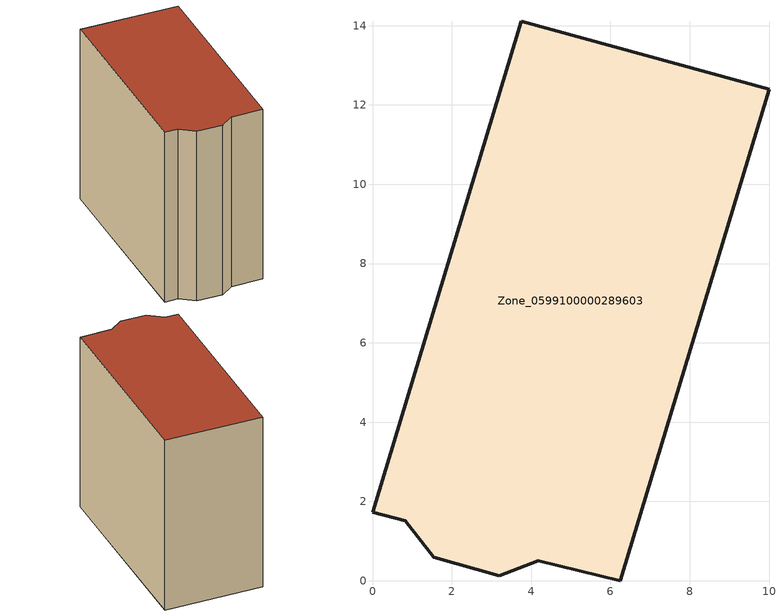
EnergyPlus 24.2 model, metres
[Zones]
Zone_0599100000289603
 floor ground (C_G): 0,1.73 3.75,14.11 10,12.39 6.25,0 4.18,0.5 3.2,0.12 1.54,0.59 0.83,1.51 z0
 wall outside (C_F): 3.75,14.11 0,1.73 0.83,1.51 1.54,0.59 3.2,0.12 4.18,0.5 6.25,0 10,12.39 3.75,14.11 z0:11.95
 roof outside (C_R): 6.25,0 10,12.39 3.75,14.11 0,1.73 0.83,1.51 1.54,0.59 3.2,0.12 4.18,0.5 z11.95
[BUILDING]
Pand.0599100000289603: North Axis=0; Terrain=City; Loads Convergence Tolerance Value=0.04; Temperature Convergence Tolerance Value=0.4; Solar Distribution=FullExterior; Maximum Number of Warmup Days=25; Minimum Number of Warmup Days=1
[Site:Location]
Rotterdam.The.Hague.AP_ZH_NLD Design_Conditions: Latitude=51.96; Longitude=4.45; Time Zone=1; Elevation=-4.5
[SITE:GROUNDTEMPERATURE:BUILDINGSURFACE]
18, 18, 18, 18, 18, 18, 18, 18, 18, 18, 18, 18
[MATERIAL] Thermal Absorptance=0.9; Solar Absorptance=0.7; Visible Absorptance=0.7
Name | Roughness | Thickness | Conductivity | Density | Specific Heat
G.TI.1946 | MediumSmooth | 0.15 | 1 | 540 | 1210
F.TI.1946 | Rough | 0.3 | 0.857143 | 1920 | 840
R.TI.1946 | MediumRough | 0.2 | 0.1 | 1500 | 1000
[CONSTRUCTION]
C_G: G.TI.1946
C_F: F.TI.1946
C_R: R.TI.1946
[ZONE]
Zone_0599100000289603: Type=1; Multiplier=1; Ceiling Height=Autocalculate; Volume=Autocalculate; Floor Area=autocalculate; Part of Total Floor Area=Yes
[ZONEINFILTRATION:DESIGNFLOWRATE]
Infil_Zone_0599100000289603: Zone or ZoneList or Space or SpaceList=Zone_0599100000289603; Schedule=AlwaysOn; Design Flow Rate Calculation Method=Flow/Area; Flow Rate per Floor Area=0.003; Constant Term Coefficient=1; Temperature Term Coefficient=0; Velocity Term Coefficient=0; Velocity Squared Term Coefficient=0
[HVACTEMPLATE:ZONE:IDEALLOADSAIRSYSTEM]
Zone_0599100000289603: Maximum Heating Supply Air Temperature=50; Minimum Cooling Supply Air Temperature=13; Maximum Heating Supply Air Humidity Ratio=0.0156; Minimum Cooling Supply Air Humidity Ratio=0.0077; Heating Limit=NoLimit; Cooling Limit=NoLimit; Dehumidification Control Type=ConstantSensibleHeatRatio; Cooling Sensible Heat Ratio=0.7; Dehumidification Setpoint=60; Humidification Control Type=None; Humidification Setpoint=30; Outdoor Air Method=None; Outdoor Air Flow Rate per Person=0.00944; Outdoor Air Flow Rate per Zone Floor Area=0; Outdoor Air Flow Rate per Zone=0; Demand Controlled Ventilation Type=None; Outdoor Air Economizer Type=NoEconomizer; Heat Recovery Type=None; Sensible Heat Recovery Effectiveness=0.7; Latent Heat Recovery Effectiveness=0.65
[ZONECONTROL:THERMOSTAT]
ThermostatControl_Zone_0599100000289603: Zone or ZoneList=Zone_0599100000289603; Control Type Schedule=DualSetpointControlType; Control 1=Thermostat_Zone_0599100000289603; Temperature Difference Between Cutout And Setpoint=0
[THERMOSTATSETPOINT:DUALSETPOINT]
Thermostat_Zone_0599100000289603: Heating Setpoint Temperature Schedule=HeatingSetpoint_Zone_0599100000289603; Cooling Setpoint Temperature Schedule=CoolingSetpoint_Zone_0599100000289603
[SCHEDULE:COMPACT]
HeatingSetpoint_Zone_0599100000289603: Through: 12/31, For: AllDays, Until: 24:00, 21
CoolingSetpoint_Zone_0599100000289603: Through: 12/31, For: AllDays, Until: 24:00, 24
DualSetpointControlType: Through: 12/31, For: AllDays, Until: 24:00, 4
AlwaysOn: Through: 12/31, For: AllDays, Until: 24:00, 1
